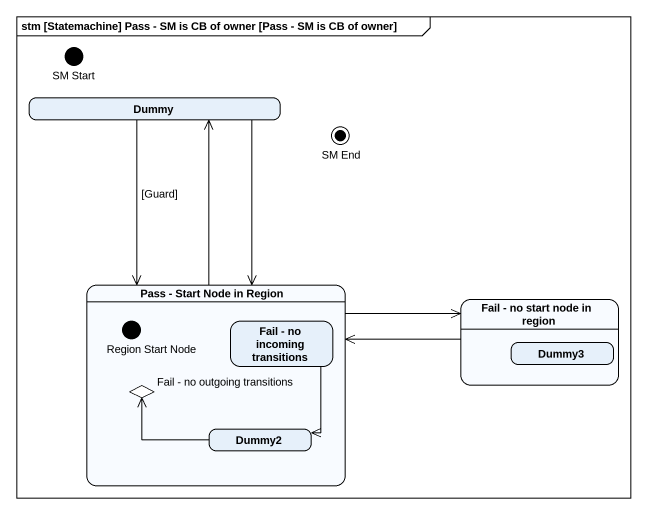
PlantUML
@startuml
mainframe stm [Statemachine] Pass - SM is CB of owner [Pass - SM is CB of owner]
hide empty description
state "SM Start" as SM_Start <<start>>
state Dummy
state "SM End" as SM_End <<end>>
state "Pass - Start Node in Region" as Pass_Start_Node_in_Region {
  state "Region Start Node" as Region_Start_Node <<start>>
  state "Fail - no incoming transitions" as Fail_no_incoming_transitions
  state "Fail - no outgoing transitions" as Fail_no_outgoing_transitions <<choice>>
  state Dummy2
}
state "Fail - no start node in region" as Fail_no_start_node_in_region {
  state Dummy3
}
Dummy --> Pass_Start_Node_in_Region : [Guard]
Dummy --> Pass_Start_Node_in_Region
Pass_Start_Node_in_Region -up-> Dummy
Pass_Start_Node_in_Region -right-> Fail_no_start_node_in_region
Fail_no_incoming_transitions --> Dummy2
Fail_no_start_node_in_region -left-> Pass_Start_Node_in_Region
Dummy2 -left-> Fail_no_outgoing_transitions
@enduml
